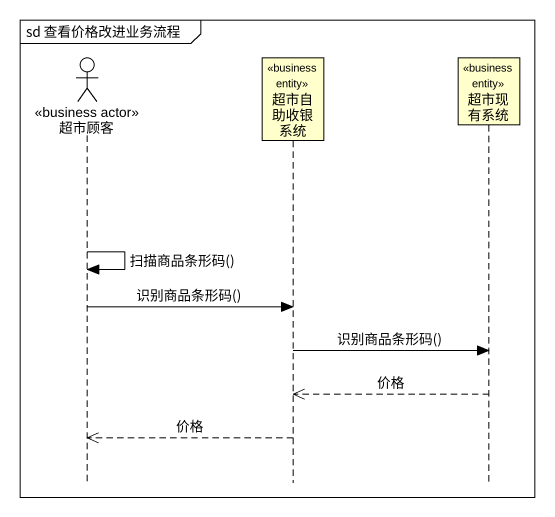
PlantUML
@startuml
mainframe sd 查看价格改进业务流程
hide footbox
actor 超市顾客 <<business actor>>
participant 超市自助收银系统 <<business entity>>
participant 超市现有系统 <<business entity>>

超市顾客 -> 超市顾客 : 扫描商品条形码()
超市顾客 -> 超市自助收银系统 : 识别商品条形码()
超市自助收银系统 -> 超市现有系统 : 识别商品条形码()
超市现有系统 -->> 超市自助收银系统 : 价格
超市自助收银系统 -->> 超市顾客 : 价格
@enduml
